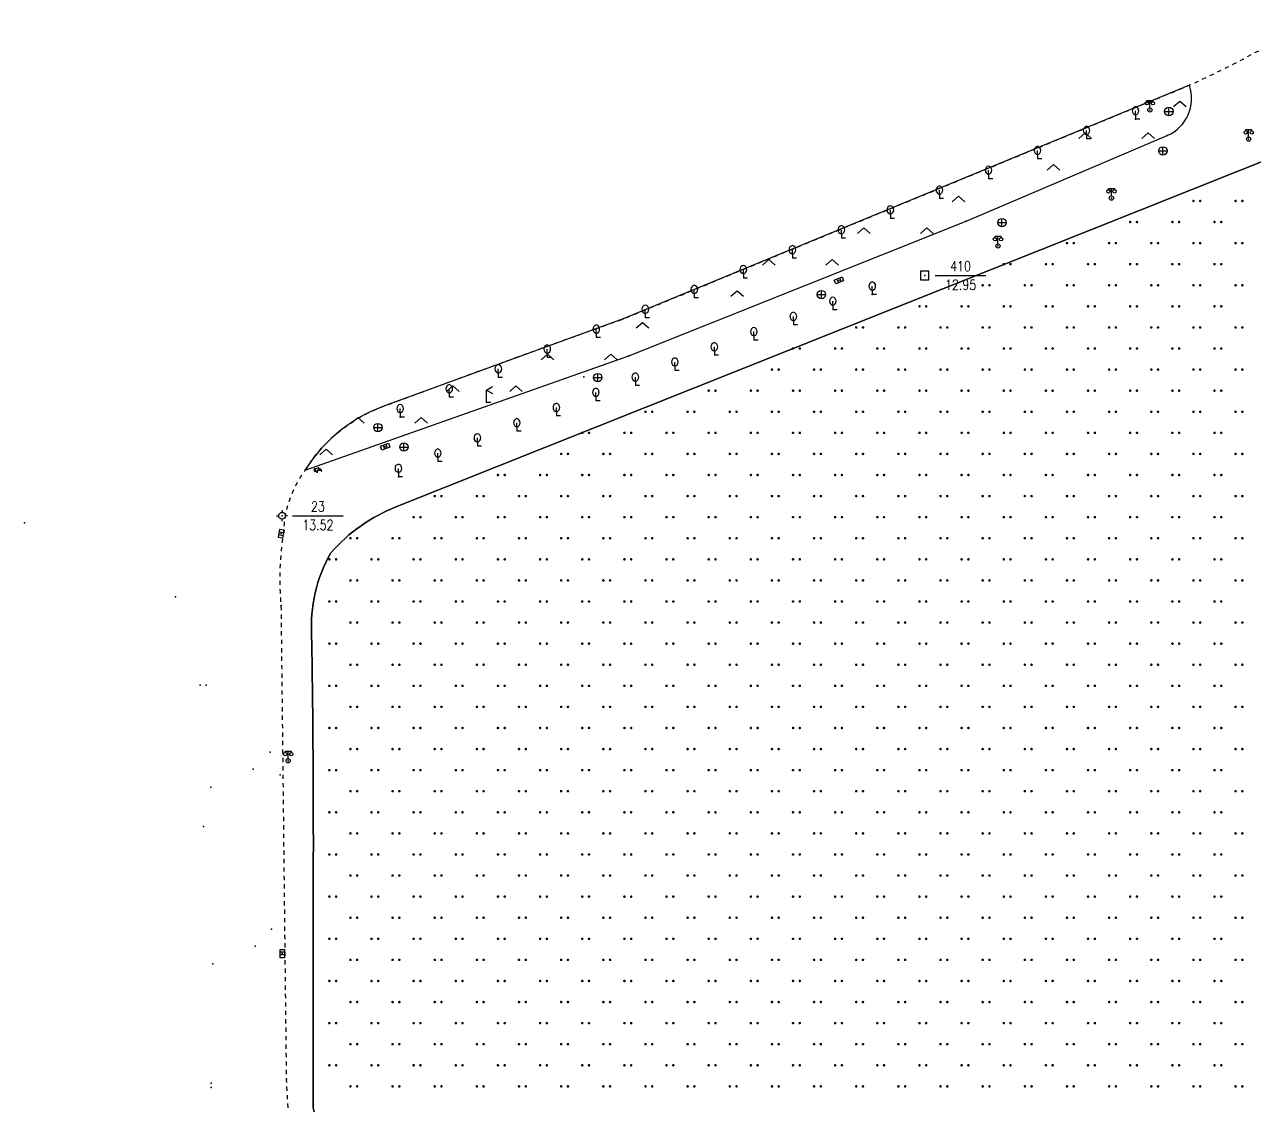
# Model space of a CAD drawing. Extents: x 1060 to 1934, y 610 to 1562.
# Drawn here: x 1449.2 to 1595.1, y 1432.2 to 1560.3 of the extents above; entities that cross this region are included whole.
import ezdxf
from ezdxf.enums import TextEntityAlignment as Align

# ---------------------------------------------------------------- set-up
doc = ezdxf.new("R2010")
doc.units = 0
doc.header["$LTSCALE"] = 0.5
doc.header["$PDSIZE"] = 0.2
doc.linetypes.add('X6', pattern=[2, 1, -1])
doc.layers.get('0').update_dxf_attribs({"linetype": 'CONTINUOUS'})
for name, color, linetype in [('COMPONENT', 4, 'CONTINUOUS'), ('DLDW', 11, 'CONTINUOUS'), ('DLSS', 4, 'CONTINUOUS'), ('GXYZ', 2, 'CONTINUOUS'), ('KZD', 1, 'CONTINUOUS'), ('ZBTZ', 3, 'CONTINUOUS'), ('ZDH', 1, 'CONTINUOUS')]:
    doc.layers.add(name, color=color, linetype=linetype)
doc.styles.add('HZ', font='rs.shx', dxfattribs={"width": 0.8, "bigfont": 'hztxt.shx'})

# ---------------------------------------------------------------- blocks, each defined once
blk = doc.blocks.new('gc097')
for p, q in [((-0.7, 2), (-0.7, 2.3)), ((-0.7, 2.3), (0.7, 2.3)), ((0, 0.5), (0, 2.3)), ((0.7, 2.3), (0.7, 2))]:
    blk.add_line(p, q)
for centre, radius in [((-0.7, 1.6), 0.4), ((0, 0), 0.5), ((0.73, 1.6), 0.4)]:
    blk.add_circle(centre, radius)
blk = doc.blocks.new('gc041')
for p, q in [((-1, 0.5), (1, 0.5)), ((-1, -0.5), (-1, 0.5)), ((-0.33, 0.5), (-0.33, -0.5)), ((0.33, 0.5), (0.33, -0.5)), ((1, 0.5), (1, -0.5)), ((1, -0.5), (-1, -0.5))]:
    blk.add_line(p, q)
blk = doc.blocks.new('gc043')
for p, q in [((-1, 0), (1, 0)), ((0, -1), (0, 1))]:
    blk.add_line(p, q)
blk.add_circle((0, 0), 1)
blk = doc.blocks.new('gc052')
for p, q in [((0, 3), (1.39, 3.8)), ((0, 3), (1.39, 2.2)), ((0, 0), (0, 3)), ((1, 0), (0, 0))]:
    blk.add_line(p, q)
blk = doc.blocks.new('gcbj0612')
for p, q in [((-0.75, 0.26), (0.16, 0.53)), ((-0.57, -0.34), (0.34, -0.07))]:
    blk.add_line(p, q)
at = {"flags": 128}
for points in [[(-0.73, 0.26), (-0.77, 0.25), (-0.79, 0.23), (-0.81, 0.19), (-0.83, 0.15), (-0.84, 0.1), (-0.84, 0.05), (-0.84, -0.01), (-0.83, -0.07), (-0.81, -0.12), (-0.79, -0.18), (-0.77, -0.23), (-0.74, -0.27), (-0.7, -0.3), (-0.67, -0.33), (-0.63, -0.34), (-0.6, -0.34), (-0.57, -0.34), (-0.54, -0.32), (-0.51, -0.29), (-0.49, -0.25), (-0.48, -0.2), (-0.47, -0.15), (-0.47, -0.1), (-0.48, -0.04), (-0.49, 0.02), (-0.51, 0.07), (-0.54, 0.13), (-0.56, 0.17), (-0.6, 0.21), (-0.63, 0.24), (-0.67, 0.26), (-0.7, 0.27)], [(-0.71, 0.18), (-0.72, 0.17), (-0.75, 0.12), (-0.75, 0.04), (-0.74, -0.06), (-0.7, -0.15), (-0.66, -0.22), (-0.62, -0.25), (-0.6, -0.26), (-0.59, -0.24), (-0.57, -0.2), (-0.56, -0.12), (-0.58, -0.02), (-0.61, 0.08), (-0.66, 0.14), (-0.7, 0.17)]]:
    blk.add_lwpolyline(points, close=True, dxfattribs=at)
blk.add_lwpolyline([(0.3, -0.08), (0.33, -0.07), (0.36, -0.05), (0.38, -0.02), (0.4, 0.02), (0.41, 0.07), (0.42, 0.12), (0.41, 0.18), (0.41, 0.23), (0.39, 0.29), (0.37, 0.35), (0.35, 0.4), (0.32, 0.44), (0.28, 0.48), (0.25, 0.51), (0.21, 0.52), (0.18, 0.53), (0.15, 0.52)], dxfattribs=at)
at = {"extrusion": (0, 0, -1), "flags": 128}
blk.add_lwpolyline([(-0.4, 0.25), (-0.51, 0.28), (-0.61, 0.29), (-0.69, 0.27), (-0.77, 0.2), (-0.81, 0.09), (-0.82, -0.01), (-0.8, -0.06), (-0.76, -0.08), (-0.7, -0.09), (-0.64, -0.09), (-0.59, -0.07), (-0.57, -0.04), (-0.59, -0.01), (-0.63, 0.02), (-0.69, 0.03), (-0.75, 0.03), (-0.79, 0.02), (-0.84, -0.01), (-0.89, -0.1), (-0.91, -0.19), (-0.9, -0.29), (-0.87, -0.38)], dxfattribs=at)
blk.add_lwpolyline([(-0.09, -0.2), (-0.22, -0.54), (0.05, -0.54)], close=True)
blk = doc.blocks.new('gc143')
for p, q in [((0, 1), (0, 2)), ((0, 1), (0, 0)), ((1, 0), (0, 0))]:
    blk.add_line(p, q)
for centre, start, end in [((0.225, 2), 102.68038, 257.31962), ((-0.225, 2), 282.68038, 77.31962)]:
    blk.add_arc(centre, 1.025, start, end)
blk = doc.blocks.new('gc211')
for p, q in [((0, 0), (-1.5, -1.32)), ((1.5, -1.32), (0, 0))]:
    blk.add_line(p, q)
blk = doc.blocks.new('gc163')
at = {"const_width": 0.3}
for points in [[(-0.95, 0, 1), (-0.65, 0, 1)], [(0.65, 0, 1), (0.95, 0, 1)]]:
    blk.add_lwpolyline(points, format="xyb", close=True, dxfattribs=at)
blk = doc.blocks.new('gc115')
blk.add_lwpolyline([(-1, -1), (1, -1), (1, 1), (-1, 1)], close=True)
blk.add_point((0, 0))
blk = doc.blocks.new('gc116')
for p, q in [((-1.3, 0), (-0.8, 0)), ((0, 1.3), (0, 0.8)), ((1.3, 0), (0.8, 0)), ((0, -1.3), (0, -0.8))]:
    blk.add_line(p, q)
blk.add_circle((0, 0), 0.8)
blk.add_point((0, 0))

msp = doc.modelspace()

# ---------------------------------------------------------------- linework, layer by layer
at = {"linetype": 'Continuous', "elevation": 12.1}
msp.add_lwpolyline([(1728.53, 1416.78, 0.070297), (1719.98, 1423.27, 0.102266), (1705.08, 1428.33, 0.006185), (1662.01, 1427.95, -0.003224), (1579.41, 1426.74, -0.001176), (1491.29, 1426.22, -0.381435), (1483.39, 1431.9, 0.000865), (1483.41, 1455.75, 0.005382), (1483.23, 1487.87, -0.146405), (1485.5, 1497.7, -0.12135), (1493.35, 1503.18), (1605.13, 1547.73), (1609.24, 1548.26), (1614.19, 1547.94), (1616.96, 1547.46), (1619.92, 1546.37), (1624.52, 1544.43), (1628.12, 1542.22), (1631.45, 1539.54), (1633.11, 1537.77), (1862.99, 1297.73)], format="xyb", dxfattribs=at)
at = {"layer": 'DLSS', "linetype": 'X6', "elevation": 13.79, "flags": 128}
msp.add_lwpolyline([(1480.43, 1431.9), (1480.26, 1435.2), (1479.63, 1491.46, -0.064465), (1479.93, 1500.11, -0.154295), (1482.47, 1507.49, -0.179135), (1492.43, 1515.32, -0.003756), (1520.18, 1525.43, 0.000002), (1587.35, 1553.15, 0.011631), (1593.72, 1556.25, -0.359566), (1631.49, 1550.06), (1864.49, 1306.39)], format="xyb", dxfattribs=at)
at = {"layer": 'KZD', "linetype": 'Continuous'}
for p, q in [((1557.21, 1530.59), (1563.21, 1530.59)), ((1480.97, 1502.1), (1486.97, 1502.1))]:
    msp.add_line(p, q, dxfattribs=at)
at = {"layer": 'ZBTZ', "linetype": 'Continuous', "elevation": 13.48, "flags": 128}
msp.add_lwpolyline([(1482.47, 1507.49), (1520.85, 1521.07), (1560.88, 1537.04), (1584.72, 1547.19, 0.395955), (1587.35, 1553.15), (1520.18, 1525.43), (1492.43, 1515.32, 0.179135), (1482.47, 1507.49)], format="xyb", close=True, dxfattribs=at)
at = {"layer": 'ZBTZ', "linetype": 'Continuous', "flags": 128}
msp.add_lwpolyline([(1862.99, 1297.73), (1633.11, 1537.77), (1631.45, 1539.54), (1628.12, 1542.22), (1624.52, 1544.43), (1619.92, 1546.37), (1616.96, 1547.46), (1614.19, 1547.94), (1609.24, 1548.26), (1605.13, 1547.73), (1493.35, 1503.18, 0.12135), (1485.5, 1497.7, 0.146405), (1483.23, 1487.87, -0.005382), (1483.41, 1455.75, -0.000865), (1483.39, 1431.9, 0.381435), (1491.29, 1426.22, 0.001176), (1579.41, 1426.74, 0.003224), (1662.01, 1427.95, -0.006185), (1705.08, 1428.33, -0.102266), (1719.98, 1423.27, -0.070297), (1728.53, 1416.78), (1736.49, 1408.85), (1780.01, 1362.81)], format="xyb", dxfattribs=at)
at = {"layer": 'ZDH', "linetype": 'Continuous'}
for p in [(1593.72, 1556.25, 12.12), (1593.72, 1556.25, 12.12), (1587.35, 1553.15, 12.37), (1587.35, 1553.15, 12.37), (1582.66, 1550.21, 12.46), (1582.66, 1550.21, 12.46), (1584.91, 1550.04, 12.5), (1584.91, 1550.04, 12.5), (1580.96, 1549.13, 12.69), (1580.96, 1549.13, 12.69), (1584.72, 1547.19, 12.4), (1584.72, 1547.19, 12.4), (1594.38, 1546.76, 12.37), (1594.38, 1546.76, 12.37), (1584.21, 1545.36, 12.46), (1584.21, 1545.36, 12.46), (1578.1, 1539.77, 12.62), (1578.1, 1539.77, 12.62), (1560.88, 1537.04, 12.79), (1560.88, 1537.04, 12.79), (1565.12, 1536.86, 12.77), (1565.12, 1536.86, 12.77), (1564.64, 1534.09, 12.81), (1564.64, 1534.09, 12.81), (1555.96, 1530.59, 12.95), (1545.78, 1530, 12.98), (1545.78, 1530, 12.98), (1543.7, 1528.32, 13.03), (1543.7, 1528.32, 13.03), (1549.73, 1528.33, 13.02), (1549.73, 1528.33, 13.02), (1520.18, 1525.43, 13.18), (1520.18, 1525.43, 13.18), (1520.85, 1521.07, 13.29), (1520.85, 1521.07, 13.29), (1515.53, 1518.57, 13.29), (1515.53, 1518.57, 13.29), (1517.17, 1518.48, 13.37), (1517.17, 1518.48, 13.37), (1492.43, 1515.32, 13.45), (1492.43, 1515.32, 13.45), (1503.98, 1515.51, 13.41), (1503.98, 1515.51, 13.41), (1493.73, 1513.8, 13.64), (1493.73, 1513.8, 13.64), (1491.09, 1512.55, 13.71), (1491.09, 1512.55, 13.71), (1491.94, 1510.29, 13.57), (1491.94, 1510.29, 13.57), (1494.18, 1510.25, 13.61), (1494.18, 1510.25, 13.61), (1482.47, 1507.49, 13.48), (1482.47, 1507.49, 13.48), (1483.93, 1507.52, 13.56), (1483.93, 1507.52, 13.56), (1493.52, 1506.72, 13.77), (1493.52, 1506.72, 13.77), (1449.18, 1501.24, 14.04), (1449.18, 1501.24, 14.04), (1479.72, 1502.1, 13.52), (1479.63, 1499.98, 13.51), (1479.63, 1499.98, 13.51), (1479.93, 1500.11, 13.5), (1479.93, 1500.11, 13.5), (1467.09, 1492.48, 13.58), (1467.09, 1492.48, 13.58), (1479.63, 1491.46, 13.56), (1479.63, 1491.46, 13.56), (1469.99, 1482, 13.79), (1469.99, 1482, 13.79), (1470.7, 1482, 13.62), (1470.7, 1482, 13.62), (1478.29, 1474.07, 13.68), (1478.29, 1474.07, 13.68), (1478.29, 1474.07, 13.68), (1476.31, 1472.06, 13.72), (1476.31, 1472.06, 13.72), (1476.31, 1472.06, 13.72), (1480.44, 1473.04, 13.89), (1480.44, 1473.04, 13.89), (1480.44, 1473.04, 13.89), (1479.51, 1471.37, 13.66), (1479.51, 1471.37, 13.66), (1479.51, 1471.37, 13.66), (1471.28, 1469.92, 13.67), (1471.28, 1469.92, 13.67), (1471.28, 1469.92, 13.67), (1470.39, 1465.26, 13.85), (1470.39, 1465.26, 13.85), (1470.39, 1465.26, 13.85), (1478.47, 1453.08, 13.74), (1478.47, 1453.08, 13.74), (1478.47, 1453.08, 13.74), (1476.54, 1451.07, 13.78), (1476.54, 1451.07, 13.78), (1476.54, 1451.07, 13.78), (1479.74, 1450.18, 13.72), (1479.74, 1450.18, 13.72), (1479.74, 1450.18, 13.72), (1471.51, 1448.95, 13.73), (1471.51, 1448.95, 13.73), (1471.51, 1448.95, 13.73), (1471.32, 1434.82, 13.77), (1471.32, 1434.82, 13.77), (1471.33, 1434.31, 13.79), (1480.26, 1435.2, 13.76), (1480.26, 1435.2, 13.76)]:
    msp.add_point(p, dxfattribs=at)

# ---------------------------------------------------------------- block references
at = {"layer": 'COMPONENT', "linetype": 'Continuous', "xscale": 0.5, "yscale": 0.5}
msp.add_blockref('gcbj0612', (1483.93, 1507.52, 13.56), dxfattribs=at)
at = {"layer": 'DLDW', "linetype": 'Continuous', "xscale": 0.5, "yscale": 0.5}
for p in [(1582.66, 1550.21, 12.46), (1594.38, 1546.76, 12.37), (1578.1, 1539.77, 12.62), (1564.64, 1534.09, 12.81), (1480.44, 1473.04, 13.89)]:
    msp.add_blockref('gc097', p, dxfattribs=at)
at = {"layer": 'DLSS', "linetype": 'Continuous', "xscale": 0.5, "yscale": 0.5}
msp.add_blockref('gc052', (1503.98, 1515.51, 13.41), dxfattribs=at)
at = {"layer": 'GXYZ', "linetype": 'Continuous', "xscale": 0.5, "yscale": 0.5}
for p in [(1584.91, 1550.04), (1584.21, 1545.36), (1565.12, 1536.86), (1543.7, 1528.32), (1517.17, 1518.48), (1491.09, 1512.55), (1494.18, 1510.25)]:
    msp.add_blockref('gc043', p, dxfattribs=at)
at = {"layer": 'GXYZ', "linetype": 'Continuous', "yscale": 0.5, "zscale": 0.5}
for p, xscale, rotation in [((1545.78, 1530, 12.98), 0.5, 21.83700849128441), ((1491.94, 1510.29, 13.57), 0.5, 19.74189116391022), ((1479.63, 1499.98, 13.51), 0.4999999999999999, 79.51195439230482), ((1479.74, 1450.18, 13.72), 0.5, 270)]:
    msp.add_blockref('gc041', p, dxfattribs=dict(at, xscale=xscale, rotation=rotation))
at = {"layer": 'KZD', "linetype": 'Continuous', "xscale": 0.5, "yscale": 0.5}
for name, p in [('gc115', (1555.96, 1530.59, 12.95)), ('gc116', (1479.72, 1502.1, 13.52))]:
    msp.add_blockref(name, p, dxfattribs=at)
at = {"layer": 'ZBTZ', "linetype": 'Continuous', "xscale": 0.5, "yscale": 0.5}
for name, p in [('gc211', (1586.22, 1551.24)), ('gc143', (1580.96, 1549.13, 12.69)), ('gc143', (1575.14, 1546.78, 12.69)), ('gc211', (1574.97, 1547.49)), ('gc211', (1582.47, 1547.49)), ('gc143', (1569.33, 1544.42, 12.69)), ('gc143', (1563.52, 1542.07, 12.69)), ('gc211', (1571.22, 1543.74)), ('gc143', (1557.7, 1539.71, 12.69)), ('gc211', (1559.97, 1539.99)), ('gc163', (1588.23, 1539.43)), ('gc163', (1593.23, 1539.43)), ('gc143', (1551.88, 1537.36, 12.69)), ('gc143', (1546.07, 1535, 12.69)), ('gc211', (1548.72, 1536.24)), ('gc211', (1556.22, 1536.24)), ('gc163', (1580.73, 1536.93)), ('gc163', (1585.73, 1536.93)), ('gc163', (1590.73, 1536.93)), ('gc143', (1540.26, 1532.65, 12.69)), ('gc163', (1573.23, 1534.43)), ('gc163', (1578.23, 1534.43)), ('gc163', (1583.23, 1534.43)), ('gc163', (1588.23, 1534.43)), ('gc163', (1593.23, 1534.43)), ('gc143', (1534.44, 1530.29, 12.69)), ('gc211', (1537.47, 1532.49)), ('gc211', (1544.97, 1532.49)), ('gc163', (1565.73, 1531.93)), ('gc163', (1570.73, 1531.93)), ('gc163', (1575.73, 1531.93)), ('gc163', (1580.73, 1531.93)), ('gc163', (1585.73, 1531.93)), ('gc163', (1590.73, 1531.93)), ('gc143', (1528.62, 1527.94, 12.69)), ('gc143', (1549.73, 1528.33, 13.02)), ('gc163', (1563.23, 1529.43)), ('gc163', (1568.23, 1529.43)), ('gc163', (1573.23, 1529.43)), ('gc163', (1578.23, 1529.43)), ('gc163', (1583.23, 1529.43)), ('gc163', (1588.23, 1529.43)), ('gc163', (1593.23, 1529.43)), ('gc211', (1533.72, 1528.74)), ('gc143', (1545.05, 1526.53, 13.77)), ('gc143', (1522.81, 1525.58, 12.69)), ('gc143', (1540.37, 1524.73, 13.77)), ('gc163', (1555.73, 1526.93)), ('gc163', (1560.73, 1526.93)), ('gc163', (1565.73, 1526.93)), ('gc163', (1570.73, 1526.93)), ('gc163', (1575.73, 1526.93)), ('gc163', (1580.73, 1526.93)), ('gc163', (1585.73, 1526.93)), ('gc163', (1590.73, 1526.93)), ('gc143', (1516.99, 1523.22, 12.69)), ('gc211', (1522.47, 1524.99)), ('gc163', (1548.23, 1524.43)), ('gc163', (1553.23, 1524.43)), ('gc163', (1558.23, 1524.43)), ('gc163', (1563.23, 1524.43)), ('gc163', (1568.23, 1524.43)), ('gc163', (1573.23, 1524.43)), ('gc163', (1578.23, 1524.43)), ('gc163', (1583.23, 1524.43)), ('gc163', (1588.23, 1524.43)), ('gc163', (1593.23, 1524.43)), ('gc143', (1535.68, 1522.93, 13.77)), ('gc143', (1511.18, 1520.87, 12.69)), ('gc143', (1531, 1521.13, 13.77)), ('gc163', (1540.73, 1521.93)), ('gc163', (1545.73, 1521.93)), ('gc163', (1550.73, 1521.93)), ('gc163', (1555.73, 1521.93)), ('gc163', (1560.73, 1521.93)), ('gc163', (1565.73, 1521.93)), ('gc163', (1570.73, 1521.93)), ('gc163', (1575.73, 1521.93)), ('gc163', (1580.73, 1521.93)), ('gc163', (1585.73, 1521.93)), ('gc163', (1590.73, 1521.93)), ('gc211', (1511.22, 1521.24)), ('gc211', (1518.72, 1521.24)), ('gc143', (1526.31, 1519.33, 13.77)), ('gc143', (1505.37, 1518.51, 12.69)), ('gc143', (1521.63, 1517.53, 13.77)), ('gc163', (1538.23, 1519.43)), ('gc163', (1543.23, 1519.43)), ('gc163', (1548.23, 1519.43)), ('gc163', (1553.23, 1519.43)), ('gc163', (1558.23, 1519.43)), ('gc163', (1563.23, 1519.43)), ('gc163', (1568.23, 1519.43)), ('gc163', (1573.23, 1519.43)), ('gc163', (1578.23, 1519.43)), ('gc163', (1583.23, 1519.43)), ('gc163', (1588.23, 1519.43)), ('gc163', (1593.23, 1519.43)), ('gc143', (1499.55, 1516.16, 12.69)), ('gc211', (1499.97, 1517.49)), ('gc211', (1507.47, 1517.49)), ('gc143', (1516.94, 1515.73, 13.77)), ('gc163', (1530.73, 1516.93)), ('gc163', (1535.73, 1516.93)), ('gc163', (1540.73, 1516.93)), ('gc163', (1545.73, 1516.93)), ('gc163', (1550.73, 1516.93)), ('gc163', (1555.73, 1516.93)), ('gc163', (1560.73, 1516.93)), ('gc163', (1565.73, 1516.93)), ('gc163', (1570.73, 1516.93)), ('gc163', (1575.73, 1516.93)), ('gc163', (1580.73, 1516.93)), ('gc163', (1585.73, 1516.93)), ('gc163', (1590.73, 1516.93)), ('gc143', (1493.73, 1513.8, 13.64)), ('gc143', (1512.26, 1513.93, 13.77)), ('gc163', (1523.23, 1514.43)), ('gc163', (1528.23, 1514.43)), ('gc163', (1533.23, 1514.43)), ('gc163', (1538.23, 1514.43)), ('gc163', (1543.23, 1514.43)), ('gc163', (1548.23, 1514.43)), ('gc163', (1553.23, 1514.43)), ('gc163', (1558.23, 1514.43)), ('gc163', (1563.23, 1514.43)), ('gc163', (1568.23, 1514.43)), ('gc163', (1573.23, 1514.43)), ('gc163', (1578.23, 1514.43)), ('gc163', (1583.23, 1514.43)), ('gc163', (1588.23, 1514.43)), ('gc163', (1593.23, 1514.43)), ('gc211', (1488.72, 1513.74)), ('gc211', (1496.22, 1513.74)), ('gc143', (1507.57, 1512.13, 13.77)), ('gc143', (1502.89, 1510.33, 13.77)), ('gc163', (1515.73, 1511.93)), ('gc163', (1520.73, 1511.93)), ('gc163', (1525.73, 1511.93)), ('gc163', (1530.73, 1511.93)), ('gc163', (1535.73, 1511.93)), ('gc163', (1540.73, 1511.93)), ('gc163', (1545.73, 1511.93)), ('gc163', (1550.73, 1511.93)), ('gc163', (1555.73, 1511.93)), ('gc163', (1560.73, 1511.93)), ('gc163', (1565.73, 1511.93)), ('gc163', (1570.73, 1511.93)), ('gc163', (1575.73, 1511.93)), ('gc163', (1580.73, 1511.93)), ('gc163', (1585.73, 1511.93)), ('gc163', (1590.73, 1511.93)), ('gc211', (1484.97, 1509.99)), ('gc143', (1498.2, 1508.52, 13.77)), ('gc163', (1513.23, 1509.43)), ('gc163', (1518.23, 1509.43)), ('gc163', (1523.23, 1509.43)), ('gc163', (1528.23, 1509.43)), ('gc163', (1533.23, 1509.43)), ('gc163', (1538.23, 1509.43)), ('gc163', (1543.23, 1509.43)), ('gc163', (1548.23, 1509.43)), ('gc163', (1553.23, 1509.43)), ('gc163', (1558.23, 1509.43)), ('gc163', (1563.23, 1509.43)), ('gc163', (1568.23, 1509.43)), ('gc163', (1573.23, 1509.43)), ('gc163', (1578.23, 1509.43)), ('gc163', (1583.23, 1509.43)), ('gc163', (1588.23, 1509.43)), ('gc163', (1593.23, 1509.43)), ('gc143', (1493.52, 1506.72, 13.77)), ('gc163', (1505.73, 1506.93)), ('gc163', (1510.73, 1506.93)), ('gc163', (1515.73, 1506.93)), ('gc163', (1520.73, 1506.93)), ('gc163', (1525.73, 1506.93)), ('gc163', (1530.73, 1506.93)), ('gc163', (1535.73, 1506.93)), ('gc163', (1540.73, 1506.93)), ('gc163', (1545.73, 1506.93)), ('gc163', (1550.73, 1506.93)), ('gc163', (1555.73, 1506.93)), ('gc163', (1560.73, 1506.93)), ('gc163', (1565.73, 1506.93)), ('gc163', (1570.73, 1506.93)), ('gc163', (1575.73, 1506.93)), ('gc163', (1580.73, 1506.93)), ('gc163', (1585.73, 1506.93)), ('gc163', (1590.73, 1506.93)), ('gc163', (1498.23, 1504.43)), ('gc163', (1503.23, 1504.43)), ('gc163', (1508.23, 1504.43)), ('gc163', (1513.23, 1504.43)), ('gc163', (1518.23, 1504.43)), ('gc163', (1523.23, 1504.43)), ('gc163', (1528.23, 1504.43)), ('gc163', (1533.23, 1504.43)), ('gc163', (1538.23, 1504.43)), ('gc163', (1543.23, 1504.43)), ('gc163', (1548.23, 1504.43)), ('gc163', (1553.23, 1504.43)), ('gc163', (1558.23, 1504.43)), ('gc163', (1563.23, 1504.43)), ('gc163', (1568.23, 1504.43)), ('gc163', (1573.23, 1504.43)), ('gc163', (1578.23, 1504.43)), ('gc163', (1583.23, 1504.43)), ('gc163', (1588.23, 1504.43)), ('gc163', (1593.23, 1504.43)), ('gc163', (1495.73, 1501.93)), ('gc163', (1500.73, 1501.93)), ('gc163', (1505.73, 1501.93)), ('gc163', (1510.73, 1501.93)), ('gc163', (1515.73, 1501.93)), ('gc163', (1520.73, 1501.93)), ('gc163', (1525.73, 1501.93)), ('gc163', (1530.73, 1501.93)), ('gc163', (1535.73, 1501.93)), ('gc163', (1540.73, 1501.93)), ('gc163', (1545.73, 1501.93)), ('gc163', (1550.73, 1501.93)), ('gc163', (1555.73, 1501.93)), ('gc163', (1560.73, 1501.93)), ('gc163', (1565.73, 1501.93)), ('gc163', (1570.73, 1501.93)), ('gc163', (1575.73, 1501.93)), ('gc163', (1580.73, 1501.93)), ('gc163', (1585.73, 1501.93)), ('gc163', (1590.73, 1501.93)), ('gc163', (1488.23, 1499.43)), ('gc163', (1493.23, 1499.43)), ('gc163', (1498.23, 1499.43)), ('gc163', (1503.23, 1499.43)), ('gc163', (1508.23, 1499.43)), ('gc163', (1513.23, 1499.43)), ('gc163', (1518.23, 1499.43)), ('gc163', (1523.23, 1499.43)), ('gc163', (1528.23, 1499.43)), ('gc163', (1533.23, 1499.43)), ('gc163', (1538.23, 1499.43)), ('gc163', (1543.23, 1499.43)), ('gc163', (1548.23, 1499.43)), ('gc163', (1553.23, 1499.43)), ('gc163', (1558.23, 1499.43)), ('gc163', (1563.23, 1499.43)), ('gc163', (1568.23, 1499.43)), ('gc163', (1573.23, 1499.43)), ('gc163', (1578.23, 1499.43)), ('gc163', (1583.23, 1499.43)), ('gc163', (1588.23, 1499.43)), ('gc163', (1593.23, 1499.43)), ('gc163', (1485.73, 1496.93)), ('gc163', (1490.73, 1496.93)), ('gc163', (1495.73, 1496.93)), ('gc163', (1500.73, 1496.93)), ('gc163', (1505.73, 1496.93)), ('gc163', (1510.73, 1496.93)), ('gc163', (1515.73, 1496.93)), ('gc163', (1520.73, 1496.93)), ('gc163', (1525.73, 1496.93)), ('gc163', (1530.73, 1496.93)), ('gc163', (1535.73, 1496.93)), ('gc163', (1540.73, 1496.93)), ('gc163', (1545.73, 1496.93)), ('gc163', (1550.73, 1496.93)), ('gc163', (1555.73, 1496.93)), ('gc163', (1560.73, 1496.93)), ('gc163', (1565.73, 1496.93)), ('gc163', (1570.73, 1496.93)), ('gc163', (1575.73, 1496.93)), ('gc163', (1580.73, 1496.93)), ('gc163', (1585.73, 1496.93)), ('gc163', (1590.73, 1496.93)), ('gc163', (1488.23, 1494.43)), ('gc163', (1493.23, 1494.43)), ('gc163', (1498.23, 1494.43)), ('gc163', (1503.23, 1494.43)), ('gc163', (1508.23, 1494.43)), ('gc163', (1513.23, 1494.43)), ('gc163', (1518.23, 1494.43)), ('gc163', (1523.23, 1494.43)), ('gc163', (1528.23, 1494.43)), ('gc163', (1533.23, 1494.43)), ('gc163', (1538.23, 1494.43)), ('gc163', (1543.23, 1494.43)), ('gc163', (1548.23, 1494.43)), ('gc163', (1553.23, 1494.43)), ('gc163', (1558.23, 1494.43)), ('gc163', (1563.23, 1494.43)), ('gc163', (1568.23, 1494.43)), ('gc163', (1573.23, 1494.43)), ('gc163', (1578.23, 1494.43)), ('gc163', (1583.23, 1494.43)), ('gc163', (1588.23, 1494.43)), ('gc163', (1593.23, 1494.43)), ('gc163', (1485.73, 1491.93)), ('gc163', (1490.73, 1491.93)), ('gc163', (1495.73, 1491.93)), ('gc163', (1500.73, 1491.93)), ('gc163', (1505.73, 1491.93)), ('gc163', (1510.73, 1491.93)), ('gc163', (1515.73, 1491.93)), ('gc163', (1520.73, 1491.93)), ('gc163', (1525.73, 1491.93)), ('gc163', (1530.73, 1491.93)), ('gc163', (1535.73, 1491.93)), ('gc163', (1540.73, 1491.93)), ('gc163', (1545.73, 1491.93)), ('gc163', (1550.73, 1491.93)), ('gc163', (1555.73, 1491.93)), ('gc163', (1560.73, 1491.93)), ('gc163', (1565.73, 1491.93)), ('gc163', (1570.73, 1491.93)), ('gc163', (1575.73, 1491.93)), ('gc163', (1580.73, 1491.93)), ('gc163', (1585.73, 1491.93)), ('gc163', (1590.73, 1491.93)), ('gc163', (1488.23, 1489.43)), ('gc163', (1493.23, 1489.43)), ('gc163', (1498.23, 1489.43)), ('gc163', (1503.23, 1489.43)), ('gc163', (1508.23, 1489.43)), ('gc163', (1513.23, 1489.43)), ('gc163', (1518.23, 1489.43)), ('gc163', (1523.23, 1489.43)), ('gc163', (1528.23, 1489.43)), ('gc163', (1533.23, 1489.43)), ('gc163', (1538.23, 1489.43)), ('gc163', (1543.23, 1489.43)), ('gc163', (1548.23, 1489.43)), ('gc163', (1553.23, 1489.43)), ('gc163', (1558.23, 1489.43)), ('gc163', (1563.23, 1489.43)), ('gc163', (1568.23, 1489.43)), ('gc163', (1573.23, 1489.43)), ('gc163', (1578.23, 1489.43)), ('gc163', (1583.23, 1489.43)), ('gc163', (1588.23, 1489.43)), ('gc163', (1593.23, 1489.43)), ('gc163', (1485.73, 1486.93)), ('gc163', (1490.73, 1486.93)), ('gc163', (1495.73, 1486.93)), ('gc163', (1500.73, 1486.93)), ('gc163', (1505.73, 1486.93)), ('gc163', (1510.73, 1486.93)), ('gc163', (1515.73, 1486.93)), ('gc163', (1520.73, 1486.93)), ('gc163', (1525.73, 1486.93)), ('gc163', (1530.73, 1486.93)), ('gc163', (1535.73, 1486.93)), ('gc163', (1540.73, 1486.93)), ('gc163', (1545.73, 1486.93)), ('gc163', (1550.73, 1486.93)), ('gc163', (1555.73, 1486.93)), ('gc163', (1560.73, 1486.93)), ('gc163', (1565.73, 1486.93)), ('gc163', (1570.73, 1486.93)), ('gc163', (1575.73, 1486.93)), ('gc163', (1580.73, 1486.93)), ('gc163', (1585.73, 1486.93)), ('gc163', (1590.73, 1486.93)), ('gc163', (1488.23, 1484.43)), ('gc163', (1493.23, 1484.43)), ('gc163', (1498.23, 1484.43)), ('gc163', (1503.23, 1484.43)), ('gc163', (1508.23, 1484.43)), ('gc163', (1513.23, 1484.43)), ('gc163', (1518.23, 1484.43)), ('gc163', (1523.23, 1484.43)), ('gc163', (1528.23, 1484.43)), ('gc163', (1533.23, 1484.43)), ('gc163', (1538.23, 1484.43)), ('gc163', (1543.23, 1484.43)), ('gc163', (1548.23, 1484.43)), ('gc163', (1553.23, 1484.43)), ('gc163', (1558.23, 1484.43)), ('gc163', (1563.23, 1484.43)), ('gc163', (1568.23, 1484.43)), ('gc163', (1573.23, 1484.43)), ('gc163', (1578.23, 1484.43)), ('gc163', (1583.23, 1484.43)), ('gc163', (1588.23, 1484.43)), ('gc163', (1593.23, 1484.43)), ('gc163', (1485.73, 1481.93)), ('gc163', (1490.73, 1481.93)), ('gc163', (1495.73, 1481.93)), ('gc163', (1500.73, 1481.93)), ('gc163', (1505.73, 1481.93)), ('gc163', (1510.73, 1481.93)), ('gc163', (1515.73, 1481.93)), ('gc163', (1520.73, 1481.93)), ('gc163', (1525.73, 1481.93)), ('gc163', (1530.73, 1481.93)), ('gc163', (1535.73, 1481.93)), ('gc163', (1540.73, 1481.93)), ('gc163', (1545.73, 1481.93)), ('gc163', (1550.73, 1481.93)), ('gc163', (1555.73, 1481.93)), ('gc163', (1560.73, 1481.93)), ('gc163', (1565.73, 1481.93)), ('gc163', (1570.73, 1481.93)), ('gc163', (1575.73, 1481.93)), ('gc163', (1580.73, 1481.93)), ('gc163', (1585.73, 1481.93)), ('gc163', (1590.73, 1481.93)), ('gc163', (1488.23, 1479.43)), ('gc163', (1493.23, 1479.43)), ('gc163', (1498.23, 1479.43)), ('gc163', (1503.23, 1479.43)), ('gc163', (1508.23, 1479.43)), ('gc163', (1513.23, 1479.43)), ('gc163', (1518.23, 1479.43)), ('gc163', (1523.23, 1479.43)), ('gc163', (1528.23, 1479.43)), ('gc163', (1533.23, 1479.43)), ('gc163', (1538.23, 1479.43)), ('gc163', (1543.23, 1479.43)), ('gc163', (1548.23, 1479.43)), ('gc163', (1553.23, 1479.43)), ('gc163', (1558.23, 1479.43)), ('gc163', (1563.23, 1479.43)), ('gc163', (1568.23, 1479.43)), ('gc163', (1573.23, 1479.43)), ('gc163', (1578.23, 1479.43)), ('gc163', (1583.23, 1479.43)), ('gc163', (1588.23, 1479.43)), ('gc163', (1593.23, 1479.43)), ('gc163', (1485.73, 1476.93)), ('gc163', (1490.73, 1476.93)), ('gc163', (1495.73, 1476.93)), ('gc163', (1500.73, 1476.93)), ('gc163', (1505.73, 1476.93)), ('gc163', (1510.73, 1476.93)), ('gc163', (1515.73, 1476.93)), ('gc163', (1520.73, 1476.93)), ('gc163', (1525.73, 1476.93)), ('gc163', (1530.73, 1476.93)), ('gc163', (1535.73, 1476.93)), ('gc163', (1540.73, 1476.93)), ('gc163', (1545.73, 1476.93)), ('gc163', (1550.73, 1476.93)), ('gc163', (1555.73, 1476.93)), ('gc163', (1560.73, 1476.93)), ('gc163', (1565.73, 1476.93)), ('gc163', (1570.73, 1476.93)), ('gc163', (1575.73, 1476.93)), ('gc163', (1580.73, 1476.93)), ('gc163', (1585.73, 1476.93)), ('gc163', (1590.73, 1476.93)), ('gc163', (1488.23, 1474.43)), ('gc163', (1493.23, 1474.43)), ('gc163', (1498.23, 1474.43)), ('gc163', (1503.23, 1474.43)), ('gc163', (1508.23, 1474.43)), ('gc163', (1513.23, 1474.43)), ('gc163', (1518.23, 1474.43)), ('gc163', (1523.23, 1474.43)), ('gc163', (1528.23, 1474.43)), ('gc163', (1533.23, 1474.43)), ('gc163', (1538.23, 1474.43)), ('gc163', (1543.23, 1474.43)), ('gc163', (1548.23, 1474.43)), ('gc163', (1553.23, 1474.43)), ('gc163', (1558.23, 1474.43)), ('gc163', (1563.23, 1474.43)), ('gc163', (1568.23, 1474.43)), ('gc163', (1573.23, 1474.43)), ('gc163', (1578.23, 1474.43)), ('gc163', (1583.23, 1474.43)), ('gc163', (1588.23, 1474.43)), ('gc163', (1593.23, 1474.43)), ('gc163', (1485.73, 1471.93)), ('gc163', (1490.73, 1471.93)), ('gc163', (1495.73, 1471.93)), ('gc163', (1500.73, 1471.93)), ('gc163', (1505.73, 1471.93)), ('gc163', (1510.73, 1471.93)), ('gc163', (1515.73, 1471.93)), ('gc163', (1520.73, 1471.93)), ('gc163', (1525.73, 1471.93)), ('gc163', (1530.73, 1471.93)), ('gc163', (1535.73, 1471.93)), ('gc163', (1540.73, 1471.93)), ('gc163', (1545.73, 1471.93)), ('gc163', (1550.73, 1471.93)), ('gc163', (1555.73, 1471.93)), ('gc163', (1560.73, 1471.93)), ('gc163', (1565.73, 1471.93)), ('gc163', (1570.73, 1471.93)), ('gc163', (1575.73, 1471.93)), ('gc163', (1580.73, 1471.93)), ('gc163', (1585.73, 1471.93)), ('gc163', (1590.73, 1471.93)), ('gc163', (1488.23, 1469.43)), ('gc163', (1493.23, 1469.43)), ('gc163', (1498.23, 1469.43)), ('gc163', (1503.23, 1469.43)), ('gc163', (1508.23, 1469.43)), ('gc163', (1513.23, 1469.43)), ('gc163', (1518.23, 1469.43)), ('gc163', (1523.23, 1469.43)), ('gc163', (1528.23, 1469.43)), ('gc163', (1533.23, 1469.43)), ('gc163', (1538.23, 1469.43)), ('gc163', (1543.23, 1469.43)), ('gc163', (1548.23, 1469.43)), ('gc163', (1553.23, 1469.43)), ('gc163', (1558.23, 1469.43)), ('gc163', (1563.23, 1469.43)), ('gc163', (1568.23, 1469.43)), ('gc163', (1573.23, 1469.43)), ('gc163', (1578.23, 1469.43)), ('gc163', (1583.23, 1469.43)), ('gc163', (1588.23, 1469.43)), ('gc163', (1593.23, 1469.43)), ('gc163', (1485.73, 1466.93)), ('gc163', (1490.73, 1466.93)), ('gc163', (1495.73, 1466.93)), ('gc163', (1500.73, 1466.93)), ('gc163', (1505.73, 1466.93)), ('gc163', (1510.73, 1466.93)), ('gc163', (1515.73, 1466.93)), ('gc163', (1520.73, 1466.93)), ('gc163', (1525.73, 1466.93)), ('gc163', (1530.73, 1466.93)), ('gc163', (1535.73, 1466.93)), ('gc163', (1540.73, 1466.93)), ('gc163', (1545.73, 1466.93)), ('gc163', (1550.73, 1466.93)), ('gc163', (1555.73, 1466.93)), ('gc163', (1560.73, 1466.93)), ('gc163', (1565.73, 1466.93)), ('gc163', (1570.73, 1466.93)), ('gc163', (1575.73, 1466.93)), ('gc163', (1580.73, 1466.93)), ('gc163', (1585.73, 1466.93)), ('gc163', (1590.73, 1466.93)), ('gc163', (1488.23, 1464.43)), ('gc163', (1493.23, 1464.43)), ('gc163', (1498.23, 1464.43)), ('gc163', (1503.23, 1464.43)), ('gc163', (1508.23, 1464.43)), ('gc163', (1513.23, 1464.43)), ('gc163', (1518.23, 1464.43)), ('gc163', (1523.23, 1464.43)), ('gc163', (1528.23, 1464.43)), ('gc163', (1533.23, 1464.43)), ('gc163', (1538.23, 1464.43)), ('gc163', (1543.23, 1464.43)), ('gc163', (1548.23, 1464.43)), ('gc163', (1553.23, 1464.43)), ('gc163', (1558.23, 1464.43)), ('gc163', (1563.23, 1464.43)), ('gc163', (1568.23, 1464.43)), ('gc163', (1573.23, 1464.43)), ('gc163', (1578.23, 1464.43)), ('gc163', (1583.23, 1464.43)), ('gc163', (1588.23, 1464.43)), ('gc163', (1593.23, 1464.43)), ('gc163', (1485.73, 1461.93)), ('gc163', (1490.73, 1461.93)), ('gc163', (1495.73, 1461.93)), ('gc163', (1500.73, 1461.93)), ('gc163', (1505.73, 1461.93)), ('gc163', (1510.73, 1461.93)), ('gc163', (1515.73, 1461.93)), ('gc163', (1520.73, 1461.93)), ('gc163', (1525.73, 1461.93)), ('gc163', (1530.73, 1461.93)), ('gc163', (1535.73, 1461.93)), ('gc163', (1540.73, 1461.93)), ('gc163', (1545.73, 1461.93)), ('gc163', (1550.73, 1461.93)), ('gc163', (1555.73, 1461.93)), ('gc163', (1560.73, 1461.93)), ('gc163', (1565.73, 1461.93)), ('gc163', (1570.73, 1461.93)), ('gc163', (1575.73, 1461.93)), ('gc163', (1580.73, 1461.93)), ('gc163', (1585.73, 1461.93)), ('gc163', (1590.73, 1461.93)), ('gc163', (1488.23, 1459.43)), ('gc163', (1493.23, 1459.43)), ('gc163', (1498.23, 1459.43)), ('gc163', (1503.23, 1459.43)), ('gc163', (1508.23, 1459.43)), ('gc163', (1513.23, 1459.43)), ('gc163', (1518.23, 1459.43)), ('gc163', (1523.23, 1459.43)), ('gc163', (1528.23, 1459.43)), ('gc163', (1533.23, 1459.43)), ('gc163', (1538.23, 1459.43)), ('gc163', (1543.23, 1459.43)), ('gc163', (1548.23, 1459.43)), ('gc163', (1553.23, 1459.43)), ('gc163', (1558.23, 1459.43)), ('gc163', (1563.23, 1459.43)), ('gc163', (1568.23, 1459.43)), ('gc163', (1573.23, 1459.43)), ('gc163', (1578.23, 1459.43)), ('gc163', (1583.23, 1459.43)), ('gc163', (1588.23, 1459.43)), ('gc163', (1593.23, 1459.43)), ('gc163', (1485.73, 1456.93)), ('gc163', (1490.73, 1456.93)), ('gc163', (1495.73, 1456.93)), ('gc163', (1500.73, 1456.93)), ('gc163', (1505.73, 1456.93)), ('gc163', (1510.73, 1456.93)), ('gc163', (1515.73, 1456.93)), ('gc163', (1520.73, 1456.93)), ('gc163', (1525.73, 1456.93)), ('gc163', (1530.73, 1456.93)), ('gc163', (1535.73, 1456.93)), ('gc163', (1540.73, 1456.93)), ('gc163', (1545.73, 1456.93)), ('gc163', (1550.73, 1456.93)), ('gc163', (1555.73, 1456.93)), ('gc163', (1560.73, 1456.93)), ('gc163', (1565.73, 1456.93)), ('gc163', (1570.73, 1456.93)), ('gc163', (1575.73, 1456.93)), ('gc163', (1580.73, 1456.93)), ('gc163', (1585.73, 1456.93)), ('gc163', (1590.73, 1456.93)), ('gc163', (1488.23, 1454.43)), ('gc163', (1493.23, 1454.43)), ('gc163', (1498.23, 1454.43)), ('gc163', (1503.23, 1454.43)), ('gc163', (1508.23, 1454.43)), ('gc163', (1513.23, 1454.43)), ('gc163', (1518.23, 1454.43)), ('gc163', (1523.23, 1454.43)), ('gc163', (1528.23, 1454.43)), ('gc163', (1533.23, 1454.43)), ('gc163', (1538.23, 1454.43)), ('gc163', (1543.23, 1454.43)), ('gc163', (1548.23, 1454.43)), ('gc163', (1553.23, 1454.43)), ('gc163', (1558.23, 1454.43)), ('gc163', (1563.23, 1454.43)), ('gc163', (1568.23, 1454.43)), ('gc163', (1573.23, 1454.43)), ('gc163', (1578.23, 1454.43)), ('gc163', (1583.23, 1454.43)), ('gc163', (1588.23, 1454.43)), ('gc163', (1593.23, 1454.43)), ('gc163', (1485.73, 1451.93)), ('gc163', (1490.73, 1451.93)), ('gc163', (1495.73, 1451.93)), ('gc163', (1500.73, 1451.93)), ('gc163', (1505.73, 1451.93)), ('gc163', (1510.73, 1451.93)), ('gc163', (1515.73, 1451.93)), ('gc163', (1520.73, 1451.93)), ('gc163', (1525.73, 1451.93)), ('gc163', (1530.73, 1451.93)), ('gc163', (1535.73, 1451.93)), ('gc163', (1540.73, 1451.93)), ('gc163', (1545.73, 1451.93)), ('gc163', (1550.73, 1451.93)), ('gc163', (1555.73, 1451.93)), ('gc163', (1560.73, 1451.93)), ('gc163', (1565.73, 1451.93)), ('gc163', (1570.73, 1451.93)), ('gc163', (1575.73, 1451.93)), ('gc163', (1580.73, 1451.93)), ('gc163', (1585.73, 1451.93)), ('gc163', (1590.73, 1451.93)), ('gc163', (1488.23, 1449.43)), ('gc163', (1493.23, 1449.43)), ('gc163', (1498.23, 1449.43)), ('gc163', (1503.23, 1449.43)), ('gc163', (1508.23, 1449.43)), ('gc163', (1513.23, 1449.43)), ('gc163', (1518.23, 1449.43)), ('gc163', (1523.23, 1449.43)), ('gc163', (1528.23, 1449.43)), ('gc163', (1533.23, 1449.43)), ('gc163', (1538.23, 1449.43)), ('gc163', (1543.23, 1449.43)), ('gc163', (1548.23, 1449.43)), ('gc163', (1553.23, 1449.43)), ('gc163', (1558.23, 1449.43)), ('gc163', (1563.23, 1449.43)), ('gc163', (1568.23, 1449.43)), ('gc163', (1573.23, 1449.43)), ('gc163', (1578.23, 1449.43)), ('gc163', (1583.23, 1449.43)), ('gc163', (1588.23, 1449.43)), ('gc163', (1593.23, 1449.43)), ('gc163', (1485.73, 1446.93)), ('gc163', (1490.73, 1446.93)), ('gc163', (1495.73, 1446.93)), ('gc163', (1500.73, 1446.93)), ('gc163', (1505.73, 1446.93)), ('gc163', (1510.73, 1446.93)), ('gc163', (1515.73, 1446.93)), ('gc163', (1520.73, 1446.93)), ('gc163', (1525.73, 1446.93)), ('gc163', (1530.73, 1446.93)), ('gc163', (1535.73, 1446.93)), ('gc163', (1540.73, 1446.93)), ('gc163', (1545.73, 1446.93)), ('gc163', (1550.73, 1446.93)), ('gc163', (1555.73, 1446.93)), ('gc163', (1560.73, 1446.93)), ('gc163', (1565.73, 1446.93)), ('gc163', (1570.73, 1446.93)), ('gc163', (1575.73, 1446.93)), ('gc163', (1580.73, 1446.93)), ('gc163', (1585.73, 1446.93)), ('gc163', (1590.73, 1446.93)), ('gc163', (1488.23, 1444.43)), ('gc163', (1493.23, 1444.43)), ('gc163', (1498.23, 1444.43)), ('gc163', (1503.23, 1444.43)), ('gc163', (1508.23, 1444.43)), ('gc163', (1513.23, 1444.43)), ('gc163', (1518.23, 1444.43)), ('gc163', (1523.23, 1444.43)), ('gc163', (1528.23, 1444.43)), ('gc163', (1533.23, 1444.43)), ('gc163', (1538.23, 1444.43)), ('gc163', (1543.23, 1444.43)), ('gc163', (1548.23, 1444.43)), ('gc163', (1553.23, 1444.43)), ('gc163', (1558.23, 1444.43)), ('gc163', (1563.23, 1444.43)), ('gc163', (1568.23, 1444.43)), ('gc163', (1573.23, 1444.43)), ('gc163', (1578.23, 1444.43)), ('gc163', (1583.23, 1444.43)), ('gc163', (1588.23, 1444.43)), ('gc163', (1593.23, 1444.43)), ('gc163', (1485.73, 1441.93)), ('gc163', (1490.73, 1441.93)), ('gc163', (1495.73, 1441.93)), ('gc163', (1500.73, 1441.93)), ('gc163', (1505.73, 1441.93)), ('gc163', (1510.73, 1441.93)), ('gc163', (1515.73, 1441.93)), ('gc163', (1520.73, 1441.93)), ('gc163', (1525.73, 1441.93)), ('gc163', (1530.73, 1441.93)), ('gc163', (1535.73, 1441.93)), ('gc163', (1540.73, 1441.93)), ('gc163', (1545.73, 1441.93)), ('gc163', (1550.73, 1441.93)), ('gc163', (1555.73, 1441.93)), ('gc163', (1560.73, 1441.93)), ('gc163', (1565.73, 1441.93)), ('gc163', (1570.73, 1441.93)), ('gc163', (1575.73, 1441.93)), ('gc163', (1580.73, 1441.93)), ('gc163', (1585.73, 1441.93)), ('gc163', (1590.73, 1441.93)), ('gc163', (1488.23, 1439.43)), ('gc163', (1493.23, 1439.43)), ('gc163', (1498.23, 1439.43)), ('gc163', (1503.23, 1439.43)), ('gc163', (1508.23, 1439.43)), ('gc163', (1513.23, 1439.43)), ('gc163', (1518.23, 1439.43)), ('gc163', (1523.23, 1439.43)), ('gc163', (1528.23, 1439.43)), ('gc163', (1533.23, 1439.43)), ('gc163', (1538.23, 1439.43)), ('gc163', (1543.23, 1439.43)), ('gc163', (1548.23, 1439.43)), ('gc163', (1553.23, 1439.43)), ('gc163', (1558.23, 1439.43)), ('gc163', (1563.23, 1439.43)), ('gc163', (1568.23, 1439.43)), ('gc163', (1573.23, 1439.43)), ('gc163', (1578.23, 1439.43)), ('gc163', (1583.23, 1439.43)), ('gc163', (1588.23, 1439.43)), ('gc163', (1593.23, 1439.43)), ('gc163', (1485.73, 1436.93)), ('gc163', (1490.73, 1436.93)), ('gc163', (1495.73, 1436.93)), ('gc163', (1500.73, 1436.93)), ('gc163', (1505.73, 1436.93)), ('gc163', (1510.73, 1436.93)), ('gc163', (1515.73, 1436.93)), ('gc163', (1520.73, 1436.93)), ('gc163', (1525.73, 1436.93)), ('gc163', (1530.73, 1436.93)), ('gc163', (1535.73, 1436.93)), ('gc163', (1540.73, 1436.93)), ('gc163', (1545.73, 1436.93)), ('gc163', (1550.73, 1436.93)), ('gc163', (1555.73, 1436.93)), ('gc163', (1560.73, 1436.93)), ('gc163', (1565.73, 1436.93)), ('gc163', (1570.73, 1436.93)), ('gc163', (1575.73, 1436.93)), ('gc163', (1580.73, 1436.93)), ('gc163', (1585.73, 1436.93)), ('gc163', (1590.73, 1436.93)), ('gc163', (1488.23, 1434.43)), ('gc163', (1493.23, 1434.43)), ('gc163', (1498.23, 1434.43)), ('gc163', (1503.23, 1434.43)), ('gc163', (1508.23, 1434.43)), ('gc163', (1513.23, 1434.43)), ('gc163', (1518.23, 1434.43)), ('gc163', (1523.23, 1434.43)), ('gc163', (1528.23, 1434.43)), ('gc163', (1533.23, 1434.43)), ('gc163', (1538.23, 1434.43)), ('gc163', (1543.23, 1434.43)), ('gc163', (1548.23, 1434.43)), ('gc163', (1553.23, 1434.43)), ('gc163', (1558.23, 1434.43)), ('gc163', (1563.23, 1434.43)), ('gc163', (1568.23, 1434.43)), ('gc163', (1573.23, 1434.43)), ('gc163', (1578.23, 1434.43)), ('gc163', (1583.23, 1434.43)), ('gc163', (1588.23, 1434.43)), ('gc163', (1593.23, 1434.43))]:
    msp.add_blockref(name, p, dxfattribs=at)

# ---------------------------------------------------------------- texts
at = {"layer": 'KZD', "linetype": 'Continuous', "style": 'HZ', "width": 0.8}
for s, p in [('410', (1560.21, 1531.69)), ('12.95', (1560.21, 1529.49)), ('23', (1483.97, 1503.2)), ('13.52', (1483.97, 1501))]:
    msp.add_text(s, height=1.2, dxfattribs=at).set_placement(p, align=Align.MIDDLE)

doc.saveas('drawing.dxf')
